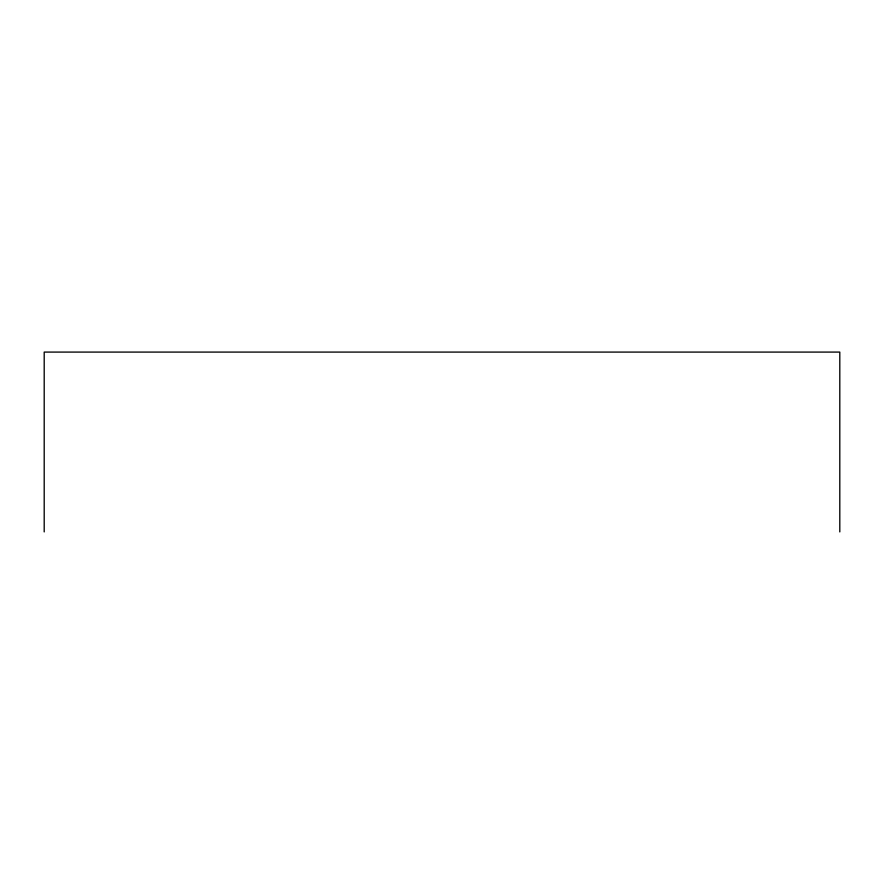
<?xml version="1.0" encoding="UTF-8"?>
<svg xmlns="http://www.w3.org/2000/svg" width="884" height="884" viewBox="0 0 884 884"><rect width="100%" height="100%" fill="white"/><g stroke="black" fill="none" stroke-linecap="round" stroke-linejoin="round"><path stroke-width="1.33" d="M839.8 531.914L839.8 352.086L44.2 352.086L44.2 531.914"/></g></svg>
